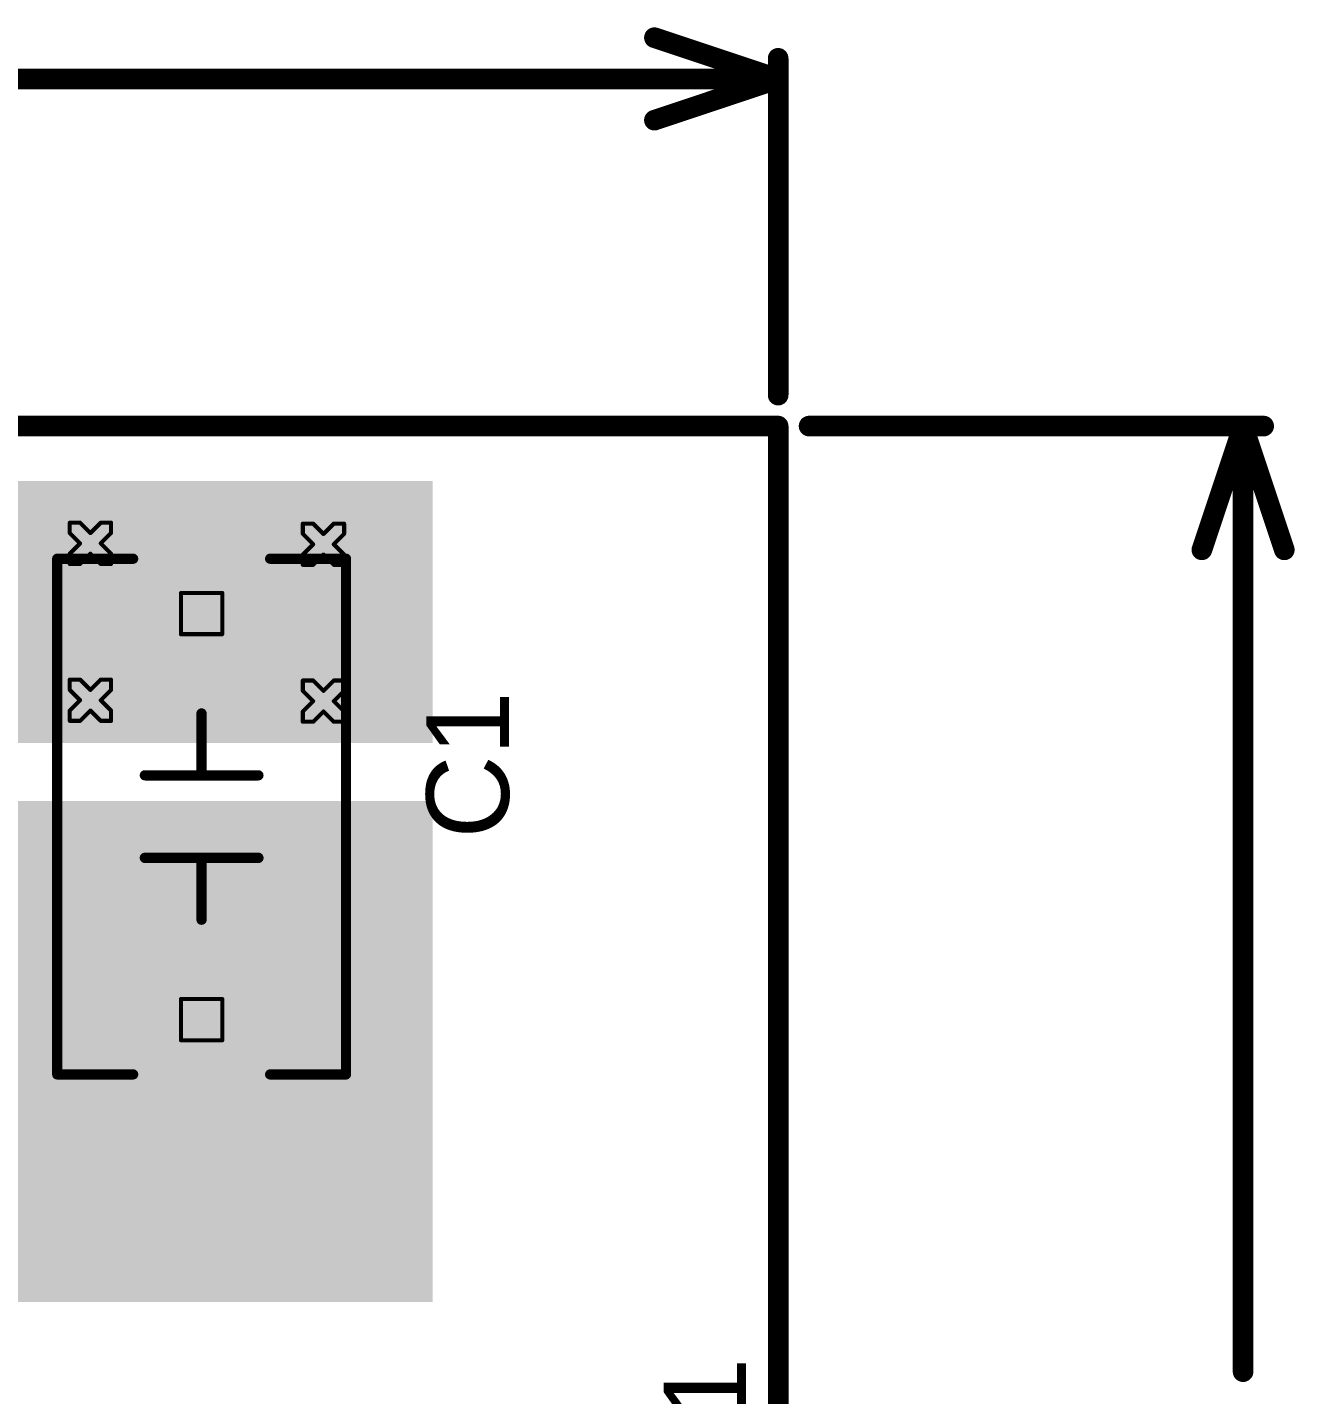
# Model space of a CAD drawing. Header units: inches. Extents: x 0 to 282, y 0 to 91.
# Drawn here: x 51.75 to 67.36, y 25.07 to 41.91 of the extents above; entities that cross this region are included whole.
import ezdxf

# ---------------------------------------------------------------- set-up
doc = ezdxf.new("R2010")
doc.units = ezdxf.units.IN
for name, color, linetype in [('Board Outline', 216, 'Continuous'), ('Bottom Layer', 5, 'Continuous'), ('Bottom Solder', 6, 'Continuous'), ('Dimension', 6, 'Continuous'), ('Drill Drawing', 1, 'Continuous'), ('Multi-Layer', 9, 'Continuous'), ('Pad Holes', 156, 'Continuous'), ('Top Layer', 1, 'Continuous'), ('Top Overlay', 2, 'Continuous'), ('Top Solder', 216, 'Continuous'), ('Via Holes', 16, 'Continuous')]:
    doc.layers.add(name, color=color, linetype=linetype)
doc.styles.add('Arial', font='', dxfattribs={"height": 0.2})
doc.styles.get('Arial').set_extended_font_data('Arial')

# ---------------------------------------------------------------- blocks, each defined once
blk = doc.blocks.new('KP103J2G0501_4')
at = {"layer": 'Bottom Layer'}
h = blk.add_hatch(color=5, dxfattribs=at)
edge = h.paths.add_edge_path()
edge.add_arc((-2.5, 0), 0.9, 0, 360)
h = blk.add_hatch(color=5, dxfattribs=at)
edge = h.paths.add_edge_path()
edge.add_arc((2.5, 0), 0.9, 0, 360)
at = {"layer": 'Bottom Solder'}
h = blk.add_hatch(color=6, dxfattribs=at)
edge = h.paths.add_edge_path()
edge.add_arc((-2.5, 0), 0.95, 0, 360)
h = blk.add_hatch(color=6, dxfattribs=at)
edge = h.paths.add_edge_path()
edge.add_arc((2.5, 0), 0.95, 0, 360)
at = {"layer": 'Multi-Layer'}
h = blk.add_hatch(color=9, dxfattribs=at)
edge = h.paths.add_edge_path()
edge.add_arc((-2.5, 0), 0.9, 0, 360)
h = blk.add_hatch(color=9, dxfattribs=at)
edge = h.paths.add_edge_path()
edge.add_arc((2.5, 0), 0.9, 0, 360)
at = {"layer": 'Pad Holes'}
h = blk.add_hatch(color=7, dxfattribs=at)
edge = h.paths.add_edge_path()
edge.add_arc((-2.5, 0), 0.5, 0, 360)
h = blk.add_hatch(color=7, dxfattribs=at)
edge = h.paths.add_edge_path()
edge.add_arc((2.5, 0), 0.5, 0, 360)
at = {"layer": 'Top Layer'}
h = blk.add_hatch(color=1, dxfattribs=at)
edge = h.paths.add_edge_path()
edge.add_arc((-2.5, 0), 0.9, 0, 360)
h = blk.add_hatch(color=1, dxfattribs=at)
edge = h.paths.add_edge_path()
edge.add_arc((2.5, 0), 0.9, 0, 360)
at = {"layer": 'Top Solder'}
h = blk.add_hatch(color=216, dxfattribs=at)
edge = h.paths.add_edge_path()
edge.add_arc((-2.5, 0), 0.95, 0, 360)
h = blk.add_hatch(color=216, dxfattribs=at)
edge = h.paths.add_edge_path()
edge.add_arc((2.5, 0), 0.95, 0, 360)
at = {"layer": 'Top Overlay', "const_width": 0.127}
for points in [[(-3.175, 0.844), (-3.175, 1.778)], [(3.175, 1.778), (-3.175, 1.778)], [(3.175, 0.844), (3.175, 1.778)], [(-0.508, -0.699), (-0.508, 0.699)], [(0.508, -0.699), (0.508, 0.699)], [(-0.508, -0.001), (-1.27, -0.001)], [(1.27, -0.001), (0.508, -0.001)], [(-3.175, -1.778), (-3.175, -0.844)], [(3.175, -1.778), (3.175, -0.844)], [(3.175, -1.778), (-3.175, -1.778)]]:
    blk.add_lwpolyline(points, dxfattribs=at)
at = {"layer": 'Top Overlay', "const_width": 0.0635}
for points in [[(-3.207, 1.778, 1), (-3.144, 1.778, 1)], [(-3.207, 1.778, 1), (-3.144, 1.778, 1)], [(3.143, 1.778, 1), (3.206, 1.778, 1)], [(3.143, 1.778, 1), (3.206, 1.778, 1)], [(-3.207, 0.844, 1), (-3.144, 0.844, 1)], [(3.143, 0.844, 1), (3.206, 0.844, 1)], [(-0.54, 0.699, 1), (-0.477, 0.699, 1)], [(0.476, 0.699, 1), (0.54, 0.699, 1)], [(-1.302, -0.001, 1), (-1.239, -0.001, 1)], [(-0.54, -0.001, 1), (-0.477, -0.001, 1)], [(0.476, -0.001, 1), (0.54, -0.001, 1)], [(1.238, -0.001, 1), (1.301, -0.001, 1)], [(-0.54, -0.699, 1), (-0.477, -0.699, 1)], [(0.476, -0.699, 1), (0.54, -0.699, 1)], [(-3.207, -0.844, 1), (-3.144, -0.844, 1)], [(3.143, -0.844, 1), (3.206, -0.844, 1)], [(-3.207, -1.778, 1), (-3.144, -1.778, 1)], [(-3.207, -1.778, 1), (-3.144, -1.778, 1)], [(3.143, -1.778, 1), (3.206, -1.778, 1)], [(3.143, -1.778, 1), (3.206, -1.778, 1)]]:
    blk.add_lwpolyline(points, format="xyb", close=True, dxfattribs=at)

msp = doc.modelspace()

# ---------------------------------------------------------------- hatches: boundary and pattern name
at = {"layer": 'Bottom Layer'}
for points in [[(37.567, 33.096), (56.744, 33.096), (56.744, 36.322), (37.567, 36.322)], [(25.451, 26.213), (56.744, 26.213), (56.744, 32.385), (25.451, 32.385)]]:
    msp.add_hatch(color=5, dxfattribs=at).paths.add_polyline_path(points)
h = msp.add_hatch(color=5, dxfattribs=at)
edge = h.paths.add_edge_path()
edge.add_arc((52.529, 35.556), 0.3, 0, 360)
h = msp.add_hatch(color=5, dxfattribs=at)
edge = h.paths.add_edge_path()
edge.add_arc((55.4, 35.545), 0.3, 0, 360)
h = msp.add_hatch(color=5, dxfattribs=at)
edge = h.paths.add_edge_path()
edge.add_arc((52.529, 33.624), 0.3, 0, 360)
h = msp.add_hatch(color=5, dxfattribs=at)
edge = h.paths.add_edge_path()
edge.add_arc((55.4, 33.613), 0.3, 0, 360)
at = {"layer": 'Bottom Solder'}
h = msp.add_hatch(color=6, dxfattribs=at)
edge = h.paths.add_edge_path()
edge.add_arc((52.529, 35.556), 0.402, 0, 360)
h = msp.add_hatch(color=6, dxfattribs=at)
edge = h.paths.add_edge_path()
edge.add_arc((55.4, 35.545), 0.402, 0, 360)
h = msp.add_hatch(color=6, dxfattribs=at)
edge = h.paths.add_edge_path()
edge.add_arc((52.529, 33.624), 0.402, 0, 360)
h = msp.add_hatch(color=6, dxfattribs=at)
edge = h.paths.add_edge_path()
edge.add_arc((55.4, 33.613), 0.402, 0, 360)
at = {"layer": 'Top Layer'}
for points in [[(37.567, 33.096), (56.744, 33.096), (56.744, 36.322), (37.567, 36.322)], [(25.451, 26.213), (56.744, 26.213), (56.744, 32.385), (25.451, 32.385)]]:
    msp.add_hatch(color=1, dxfattribs=at).paths.add_polyline_path(points)
h = msp.add_hatch(color=1, dxfattribs=at)
edge = h.paths.add_edge_path()
edge.add_arc((52.529, 35.556), 0.3, 0, 360)
h = msp.add_hatch(color=1, dxfattribs=at)
edge = h.paths.add_edge_path()
edge.add_arc((55.4, 35.545), 0.3, 0, 360)
h = msp.add_hatch(color=1, dxfattribs=at)
edge = h.paths.add_edge_path()
edge.add_arc((52.529, 33.624), 0.3, 0, 360)
h = msp.add_hatch(color=1, dxfattribs=at)
edge = h.paths.add_edge_path()
edge.add_arc((55.4, 33.613), 0.3, 0, 360)
at = {"layer": 'Top Solder'}
h = msp.add_hatch(color=216, dxfattribs=at)
edge = h.paths.add_edge_path()
edge.add_arc((52.529, 35.556), 0.402, 0, 360)
h = msp.add_hatch(color=216, dxfattribs=at)
edge = h.paths.add_edge_path()
edge.add_arc((55.4, 35.545), 0.402, 0, 360)
h = msp.add_hatch(color=216, dxfattribs=at)
edge = h.paths.add_edge_path()
edge.add_arc((52.529, 33.624), 0.402, 0, 360)
h = msp.add_hatch(color=216, dxfattribs=at)
edge = h.paths.add_edge_path()
edge.add_arc((55.4, 33.613), 0.402, 0, 360)
at = {"layer": 'Via Holes'}
h = msp.add_hatch(color=7, dxfattribs=at)
edge = h.paths.add_edge_path()
edge.add_arc((52.529, 35.556), 0.15, 0, 360)
h = msp.add_hatch(color=7, dxfattribs=at)
edge = h.paths.add_edge_path()
edge.add_arc((55.4, 35.545), 0.15, 0, 360)
h = msp.add_hatch(color=7, dxfattribs=at)
edge = h.paths.add_edge_path()
edge.add_arc((52.529, 33.624), 0.15, 0, 360)
h = msp.add_hatch(color=7, dxfattribs=at)
edge = h.paths.add_edge_path()
edge.add_arc((55.4, 33.613), 0.15, 0, 360)

# ---------------------------------------------------------------- linework, layer by layer
at = {"layer": 'Board Outline', "const_width": 0.254}
for points in [[(0, 37), (61, 37)], [(61, 0), (61, 37)]]:
    msp.add_lwpolyline(points, dxfattribs=at)
at = {"layer": 'Board Outline', "const_width": 0.127}
msp.add_lwpolyline([(60.936, 37, 1), (61.063, 37, 1)], format="xyb", close=True, dxfattribs=at)
msp.add_lwpolyline([(60.936, 37, 1), (61.063, 37, 1)], format="xyb", close=True, dxfattribs=at)
at = {"layer": 'Dimension', "const_width": 0.254}
for points in [[(59.476, 41.783), (61, 41.275)], [(61, 37.381), (61, 41.529)], [(37.229, 41.275), (61, 41.275)], [(59.476, 40.767), (61, 41.275)], [(61.381, 37), (66.98, 37)], [(66.218, 35.476), (66.726, 37)], [(66.726, 37), (67.234, 35.476)], [(66.726, 25.356), (66.726, 37)]]:
    msp.add_lwpolyline(points, dxfattribs=at)
at = {"layer": 'Dimension', "const_width": 0.127}
for points in [[(59.412, 41.783, 1), (59.539, 41.783, 1)], [(60.936, 41.529, 1), (61.063, 41.529, 1)], [(60.936, 41.275, 1), (61.063, 41.275, 1)], [(60.936, 41.275, 1), (61.063, 41.275, 1)], [(60.936, 41.275, 1), (61.063, 41.275, 1)], [(59.412, 40.767, 1), (59.539, 40.767, 1)], [(60.936, 37.381, 1), (61.063, 37.381, 1)], [(61.317, 37, 1), (61.444, 37, 1)], [(66.662, 37, 1), (66.789, 37, 1)], [(66.662, 37, 1), (66.789, 37, 1)], [(66.662, 37, 1), (66.789, 37, 1)], [(66.916, 37, 1), (67.043, 37, 1)], [(66.154, 35.476, 1), (66.281, 35.476, 1)], [(67.17, 35.476, 1), (67.297, 35.476, 1)], [(66.662, 25.356, 1), (66.789, 25.356, 1)]]:
    msp.add_lwpolyline(points, format="xyb", close=True, dxfattribs=at)
at = {"layer": 'Drill Drawing', "const_width": 0.0508}
for points in [[(52.275, 35.683), (52.275, 35.81)], [(52.275, 35.81), (52.402, 35.81)], [(52.275, 35.683), (52.402, 35.556)], [(52.402, 35.81), (52.529, 35.683)], [(52.529, 35.683), (52.656, 35.81)], [(52.656, 35.81), (52.783, 35.81)], [(52.656, 35.556), (52.783, 35.683)], [(52.783, 35.683), (52.783, 35.81)], [(55.146, 35.672), (55.146, 35.799)], [(55.146, 35.799), (55.273, 35.799)], [(55.146, 35.672), (55.273, 35.545)], [(55.273, 35.799), (55.4, 35.672)], [(55.4, 35.672), (55.527, 35.799)], [(55.527, 35.799), (55.654, 35.799)], [(55.527, 35.545), (55.654, 35.672)], [(55.654, 35.672), (55.654, 35.799)], [(52.275, 35.429), (52.402, 35.556)], [(52.656, 35.556), (52.783, 35.429)], [(55.146, 35.418), (55.273, 35.545)], [(55.527, 35.545), (55.654, 35.418)], [(52.275, 35.302), (52.275, 35.429)], [(52.402, 35.302), (52.529, 35.429)], [(52.529, 35.429), (52.656, 35.302)], [(52.783, 35.302), (52.783, 35.429)], [(55.146, 35.291), (55.146, 35.418)], [(55.273, 35.291), (55.4, 35.418)], [(55.4, 35.418), (55.527, 35.291)], [(55.654, 35.291), (55.654, 35.418)], [(52.275, 35.302), (52.402, 35.302)], [(52.656, 35.302), (52.783, 35.302)], [(55.146, 35.291), (55.273, 35.291)], [(55.527, 35.291), (55.654, 35.291)], [(53.645, 34.945), (54.153, 34.945)], [(53.645, 34.437), (53.645, 34.945)], [(54.153, 34.437), (54.153, 34.945)], [(53.645, 34.437), (54.153, 34.437)], [(52.275, 33.751), (52.275, 33.878)], [(52.275, 33.878), (52.402, 33.878)], [(52.402, 33.878), (52.529, 33.751)], [(52.529, 33.751), (52.656, 33.878)], [(52.656, 33.878), (52.783, 33.878)], [(52.783, 33.751), (52.783, 33.878)], [(55.146, 33.74), (55.146, 33.867)], [(55.146, 33.867), (55.273, 33.867)], [(55.273, 33.867), (55.4, 33.74)], [(55.4, 33.74), (55.527, 33.867)], [(55.527, 33.867), (55.654, 33.867)], [(55.654, 33.74), (55.654, 33.867)], [(52.275, 33.751), (52.402, 33.624)], [(52.656, 33.624), (52.783, 33.751)], [(55.146, 33.74), (55.273, 33.613)], [(55.527, 33.613), (55.654, 33.74)], [(52.275, 33.497), (52.402, 33.624)], [(52.275, 33.37), (52.275, 33.497)], [(52.402, 33.37), (52.529, 33.497)], [(52.529, 33.497), (52.656, 33.37)], [(52.656, 33.624), (52.783, 33.497)], [(52.783, 33.37), (52.783, 33.497)], [(55.146, 33.486), (55.273, 33.613)], [(55.146, 33.359), (55.146, 33.486)], [(55.273, 33.359), (55.4, 33.486)], [(55.4, 33.486), (55.527, 33.359)], [(55.527, 33.613), (55.654, 33.486)], [(55.654, 33.359), (55.654, 33.486)], [(52.275, 33.37), (52.402, 33.37)], [(52.656, 33.37), (52.783, 33.37)], [(55.146, 33.359), (55.273, 33.359)], [(55.527, 33.359), (55.654, 33.359)], [(53.645, 29.945), (54.153, 29.945)], [(53.645, 29.437), (53.645, 29.945)], [(54.153, 29.437), (54.153, 29.945)], [(53.645, 29.437), (54.153, 29.437)]]:
    msp.add_lwpolyline(points, dxfattribs=at)
at = {"layer": 'Drill Drawing', "const_width": 0.0254}
for points in [[(52.263, 35.81, 1), (52.288, 35.81, 1)], [(52.263, 35.81, 1), (52.288, 35.81, 1)], [(52.263, 35.683, 1), (52.288, 35.683, 1)], [(52.263, 35.683, 1), (52.288, 35.683, 1)], [(52.39, 35.81, 1), (52.415, 35.81, 1)], [(52.39, 35.81, 1), (52.415, 35.81, 1)], [(52.517, 35.683, 1), (52.542, 35.683, 1)], [(52.517, 35.683, 1), (52.542, 35.683, 1)], [(52.644, 35.81, 1), (52.669, 35.81, 1)], [(52.644, 35.81, 1), (52.669, 35.81, 1)], [(52.771, 35.81, 1), (52.796, 35.81, 1)], [(52.771, 35.81, 1), (52.796, 35.81, 1)], [(52.771, 35.683, 1), (52.796, 35.683, 1)], [(52.771, 35.683, 1), (52.796, 35.683, 1)], [(55.133, 35.799, 1), (55.158, 35.799, 1)], [(55.133, 35.799, 1), (55.158, 35.799, 1)], [(55.133, 35.672, 1), (55.158, 35.672, 1)], [(55.133, 35.672, 1), (55.158, 35.672, 1)], [(55.26, 35.799, 1), (55.285, 35.799, 1)], [(55.26, 35.799, 1), (55.285, 35.799, 1)], [(55.387, 35.672, 1), (55.412, 35.672, 1)], [(55.387, 35.672, 1), (55.412, 35.672, 1)], [(55.514, 35.799, 1), (55.539, 35.799, 1)], [(55.514, 35.799, 1), (55.539, 35.799, 1)], [(55.641, 35.799, 1), (55.666, 35.799, 1)], [(55.641, 35.799, 1), (55.666, 35.799, 1)], [(55.641, 35.672, 1), (55.666, 35.672, 1)], [(55.641, 35.672, 1), (55.666, 35.672, 1)], [(52.39, 35.556, 1), (52.415, 35.556, 1)], [(52.39, 35.556, 1), (52.415, 35.556, 1)], [(52.644, 35.556, 1), (52.669, 35.556, 1)], [(52.644, 35.556, 1), (52.669, 35.556, 1)], [(55.26, 35.545, 1), (55.285, 35.545, 1)], [(55.26, 35.545, 1), (55.285, 35.545, 1)], [(55.514, 35.545, 1), (55.539, 35.545, 1)], [(55.514, 35.545, 1), (55.539, 35.545, 1)], [(52.263, 35.429, 1), (52.288, 35.429, 1)], [(52.263, 35.429, 1), (52.288, 35.429, 1)], [(52.517, 35.429, 1), (52.542, 35.429, 1)], [(52.517, 35.429, 1), (52.542, 35.429, 1)], [(52.771, 35.429, 1), (52.796, 35.429, 1)], [(52.771, 35.429, 1), (52.796, 35.429, 1)], [(55.133, 35.418, 1), (55.158, 35.418, 1)], [(55.133, 35.418, 1), (55.158, 35.418, 1)], [(55.387, 35.418, 1), (55.412, 35.418, 1)], [(55.387, 35.418, 1), (55.412, 35.418, 1)], [(55.641, 35.418, 1), (55.666, 35.418, 1)], [(55.641, 35.418, 1), (55.666, 35.418, 1)], [(52.263, 35.302, 1), (52.288, 35.302, 1)], [(52.263, 35.302, 1), (52.288, 35.302, 1)], [(52.39, 35.302, 1), (52.415, 35.302, 1)], [(52.39, 35.302, 1), (52.415, 35.302, 1)], [(52.644, 35.302, 1), (52.669, 35.302, 1)], [(52.644, 35.302, 1), (52.669, 35.302, 1)], [(52.771, 35.302, 1), (52.796, 35.302, 1)], [(52.771, 35.302, 1), (52.796, 35.302, 1)], [(55.133, 35.291, 1), (55.158, 35.291, 1)], [(55.133, 35.291, 1), (55.158, 35.291, 1)], [(55.26, 35.291, 1), (55.285, 35.291, 1)], [(55.26, 35.291, 1), (55.285, 35.291, 1)], [(55.514, 35.291, 1), (55.539, 35.291, 1)], [(55.514, 35.291, 1), (55.539, 35.291, 1)], [(55.641, 35.291, 1), (55.666, 35.291, 1)], [(55.641, 35.291, 1), (55.666, 35.291, 1)], [(53.632, 34.945, 1), (53.657, 34.945, 1)], [(53.632, 34.945, 1), (53.657, 34.945, 1)], [(54.14, 34.945, 1), (54.165, 34.945, 1)], [(54.14, 34.945, 1), (54.165, 34.945, 1)], [(53.632, 34.437, 1), (53.657, 34.437, 1)], [(53.632, 34.437, 1), (53.657, 34.437, 1)], [(54.14, 34.437, 1), (54.165, 34.437, 1)], [(54.14, 34.437, 1), (54.165, 34.437, 1)], [(52.263, 33.878, 1), (52.288, 33.878, 1)], [(52.263, 33.878, 1), (52.288, 33.878, 1)], [(52.39, 33.878, 1), (52.415, 33.878, 1)], [(52.39, 33.878, 1), (52.415, 33.878, 1)], [(52.644, 33.878, 1), (52.669, 33.878, 1)], [(52.644, 33.878, 1), (52.669, 33.878, 1)], [(52.771, 33.878, 1), (52.796, 33.878, 1)], [(52.771, 33.878, 1), (52.796, 33.878, 1)], [(55.133, 33.867, 1), (55.158, 33.867, 1)], [(55.133, 33.867, 1), (55.158, 33.867, 1)], [(55.26, 33.867, 1), (55.285, 33.867, 1)], [(55.26, 33.867, 1), (55.285, 33.867, 1)], [(55.514, 33.867, 1), (55.539, 33.867, 1)], [(55.514, 33.867, 1), (55.539, 33.867, 1)], [(55.641, 33.867, 1), (55.666, 33.867, 1)], [(55.641, 33.867, 1), (55.666, 33.867, 1)], [(52.263, 33.751, 1), (52.288, 33.751, 1)], [(52.263, 33.751, 1), (52.288, 33.751, 1)], [(52.517, 33.751, 1), (52.542, 33.751, 1)], [(52.517, 33.751, 1), (52.542, 33.751, 1)], [(52.771, 33.751, 1), (52.796, 33.751, 1)], [(52.771, 33.751, 1), (52.796, 33.751, 1)], [(55.133, 33.74, 1), (55.158, 33.74, 1)], [(55.133, 33.74, 1), (55.158, 33.74, 1)], [(55.387, 33.74, 1), (55.412, 33.74, 1)], [(55.387, 33.74, 1), (55.412, 33.74, 1)], [(55.641, 33.74, 1), (55.666, 33.74, 1)], [(55.641, 33.74, 1), (55.666, 33.74, 1)], [(52.263, 33.497, 1), (52.288, 33.497, 1)], [(52.263, 33.497, 1), (52.288, 33.497, 1)], [(52.39, 33.624, 1), (52.415, 33.624, 1)], [(52.39, 33.624, 1), (52.415, 33.624, 1)], [(52.517, 33.497, 1), (52.542, 33.497, 1)], [(52.517, 33.497, 1), (52.542, 33.497, 1)], [(52.644, 33.624, 1), (52.669, 33.624, 1)], [(52.644, 33.624, 1), (52.669, 33.624, 1)], [(52.771, 33.497, 1), (52.796, 33.497, 1)], [(52.771, 33.497, 1), (52.796, 33.497, 1)], [(55.133, 33.486, 1), (55.158, 33.486, 1)], [(55.133, 33.486, 1), (55.158, 33.486, 1)], [(55.26, 33.613, 1), (55.285, 33.613, 1)], [(55.26, 33.613, 1), (55.285, 33.613, 1)], [(55.387, 33.486, 1), (55.412, 33.486, 1)], [(55.387, 33.486, 1), (55.412, 33.486, 1)], [(55.514, 33.613, 1), (55.539, 33.613, 1)], [(55.514, 33.613, 1), (55.539, 33.613, 1)], [(55.641, 33.486, 1), (55.666, 33.486, 1)], [(55.641, 33.486, 1), (55.666, 33.486, 1)], [(52.263, 33.37, 1), (52.288, 33.37, 1)], [(52.263, 33.37, 1), (52.288, 33.37, 1)], [(52.39, 33.37, 1), (52.415, 33.37, 1)], [(52.39, 33.37, 1), (52.415, 33.37, 1)], [(52.644, 33.37, 1), (52.669, 33.37, 1)], [(52.644, 33.37, 1), (52.669, 33.37, 1)], [(52.771, 33.37, 1), (52.796, 33.37, 1)], [(52.771, 33.37, 1), (52.796, 33.37, 1)], [(55.133, 33.359, 1), (55.158, 33.359, 1)], [(55.133, 33.359, 1), (55.158, 33.359, 1)], [(55.26, 33.359, 1), (55.285, 33.359, 1)], [(55.26, 33.359, 1), (55.285, 33.359, 1)], [(55.514, 33.359, 1), (55.539, 33.359, 1)], [(55.514, 33.359, 1), (55.539, 33.359, 1)], [(55.641, 33.359, 1), (55.666, 33.359, 1)], [(55.641, 33.359, 1), (55.666, 33.359, 1)], [(53.632, 29.945, 1), (53.657, 29.945, 1)], [(53.632, 29.945, 1), (53.657, 29.945, 1)], [(54.14, 29.945, 1), (54.165, 29.945, 1)], [(54.14, 29.945, 1), (54.165, 29.945, 1)], [(53.632, 29.437, 1), (53.657, 29.437, 1)], [(53.632, 29.437, 1), (53.657, 29.437, 1)], [(54.14, 29.437, 1), (54.165, 29.437, 1)], [(54.14, 29.437, 1), (54.165, 29.437, 1)]]:
    msp.add_lwpolyline(points, format="xyb", close=True, dxfattribs=at)

# ---------------------------------------------------------------- block references
at = {"rotation": 270}
msp.add_blockref('KP103J2G0501_4', (53.899, 32.191), dxfattribs=at)

# ---------------------------------------------------------------- texts
at = {"layer": 'Top Overlay', "style": 'Arial'}
for s, p in [('C1', (57.683, 31.92)), ('R1', (60.604, 23.713))]:
    msp.add_text(s, height=1.016, rotation=90, dxfattribs=at).set_placement(p)

doc.saveas('drawing.dxf')
